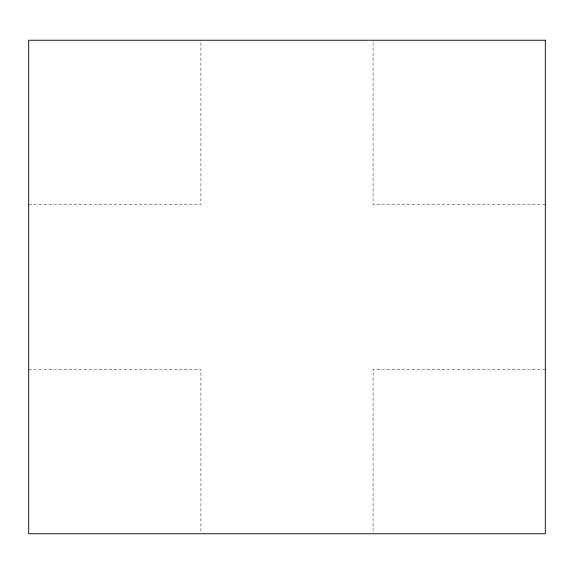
<?xml version="1.0" encoding="UTF-8"?>
<svg xmlns="http://www.w3.org/2000/svg" width="574" height="574" viewBox="0 0 574 574"><rect width="100%" height="100%" fill="white"/><g stroke="black" fill="none" stroke-linecap="round" stroke-linejoin="round"><path stroke-width="0.43" stroke-dasharray="2.87 2.15" d="M28.7 204.746L200.9 204.746L200.9 40.23M545.3 204.746L373.1 204.746L373.1 40.23M28.7 369.254L200.9 369.254L200.9 532.421M545.3 369.254L373.1 369.254L373.1 533.77"/><path stroke-width="0.86" d="M545.3 40.23L28.7 40.23L28.7 533.77L545.3 533.77L545.3 40.23"/></g></svg>
